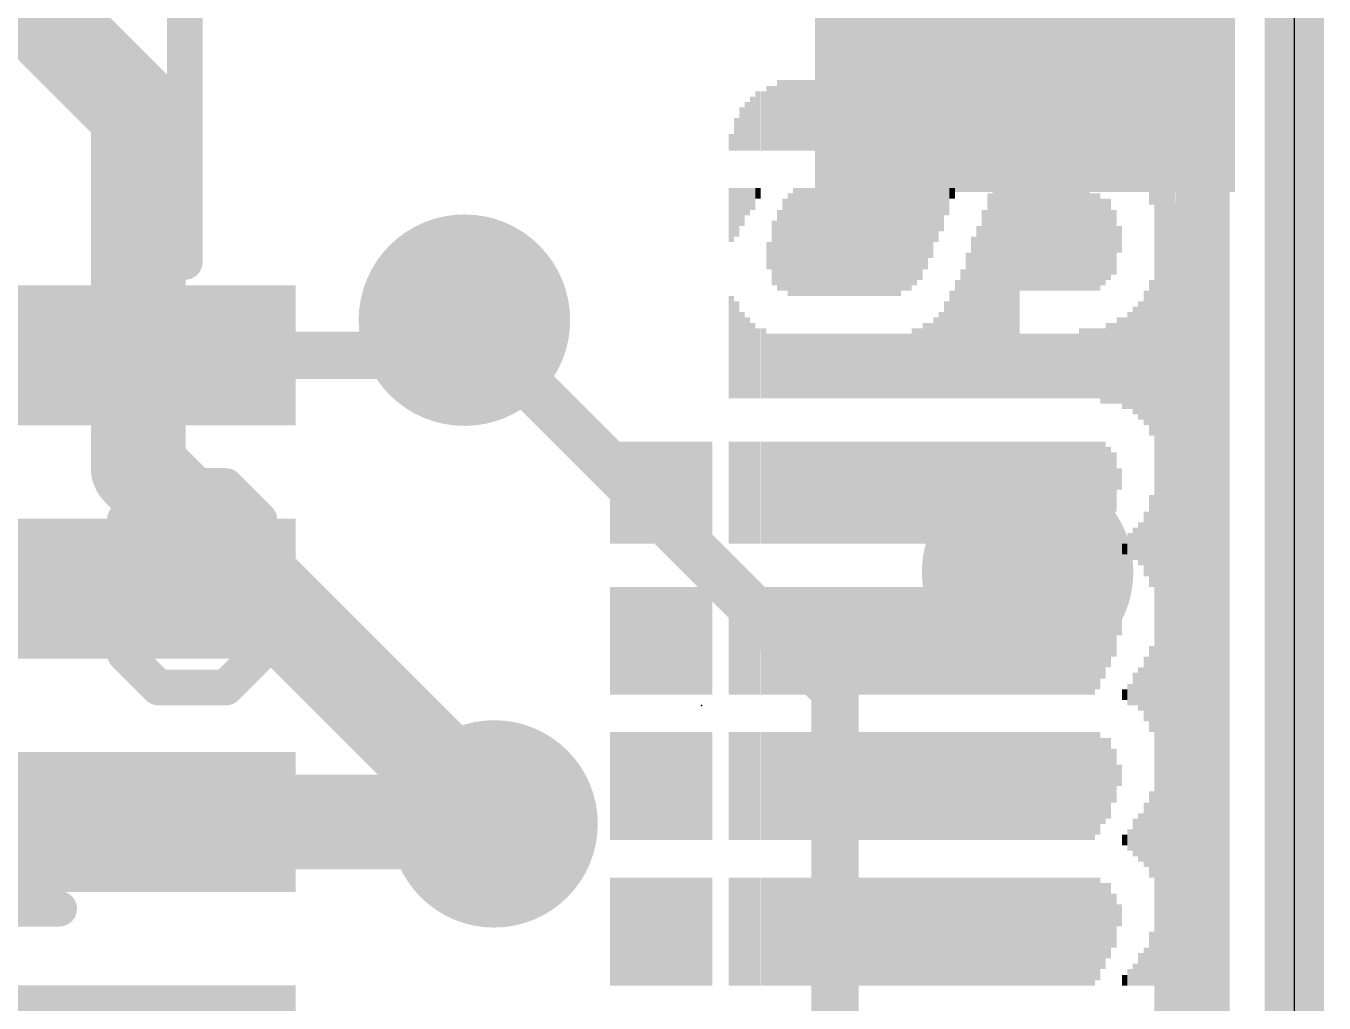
# Model space of a CAD drawing. Extents: x -0.1 to 25.5, y -0.1 to 17.9.
# Drawn here: x 19.97 to 25.53, y 7.61 to 11.8 of the extents above; entities that cross this region are included whole.
import ezdxf

# ---------------------------------------------------------------- set-up
doc = ezdxf.new("R2010")
doc.units = 0
for name, color, linetype in [('1', 12, 'CONTINUOUS'), ('16', 5, 'CONTINUOUS'), ('18', 110, 'CONTINUOUS'), ('20', 53, 'CONTINUOUS'), ('21', 40, 'CONTINUOUS'), ('22', 6, 'CONTINUOUS'), ('23', 40, 'CONTINUOUS')]:
    doc.layers.add(name, color=color, linetype=linetype)

# ---------------------------------------------------------------- blocks, each defined once
blk = doc.blocks.new('RECT')
blk.add_solid([(-0.5, -0.5), (0.5, -0.5), (-0.5, 0.5), (0.5, 0.5)])
blk = doc.blocks.new('ROUNDV')
at = {"const_width": 0.5}
blk.add_lwpolyline([(0, -0.25, 1), (0, 0.25, 1), (0, -0.25)], format="xyb", dxfattribs=at)

msp = doc.modelspace()

# ---------------------------------------------------------------- linework, layer by layer
at = {"layer": '1'}
for points, const_width in [([(25.4, 17.78), (25.4, 0)], 0.254), ([(21.693, 10.39), (21.844, 10.541)], 0.2032), ([(20.346, 10.39), (20.282, 10.326)], 0.2032), ([(20.346, 10.39), (21.693, 10.39)], 0.2032), ([(20.282, 10.326), (18.826, 10.326)], 0.2032), ([(20.346, 9.39), (19.296, 9.39)], 0.2032), ([(20.346, 8.39), (21.963, 8.39)], 0.4064), ([(21.963, 8.39), (21.971, 8.382)], 0.4064)]:
    msp.add_lwpolyline(points, dxfattribs=dict(at, const_width=const_width))
for points, const_width in [([(21.8799, 10.5051, 1), (21.8081, 10.5769)], 0.1016), ([(20.346, 10.4408, 1), (20.346, 10.3392)], 0.1016), ([(20.3819, 10.3541, 1), (20.3101, 10.4259)], 0.1016), ([(21.6571, 10.4259, 1), (21.7289, 10.3541)], 0.1016), ([(21.693, 10.3392, 1), (21.693, 10.4408)], 0.1016), ([(20.2461, 10.3619, 1), (20.3179, 10.2901)], 0.1016), ([(20.282, 10.2752, 1), (20.282, 10.3768)], 0.1016), ([(20.346, 9.3392, 1), (20.346, 9.4408)], 0.1016), ([(20.346, 8.4916, 1), (20.346, 8.2884)], 0.2032), ([(22.0348, 8.4618, 1), (21.8912, 8.3182)], 0.2032), ([(21.963, 8.2884, 1), (21.963, 8.4916)], 0.2032), ([(21.8992, 8.3102, 1), (22.0428, 8.4538)], 0.2032)]:
    msp.add_lwpolyline(points, format="xyb", dxfattribs=dict(at, const_width=const_width))
at = {"layer": '16'}
for points, const_width in [([(25.4, 17.78), (25.4, 0)], 0.254), ([(20.447, 11.43), (18.288, 13.589)], 0.4064), ([(20.447, 9.906), (20.447, 11.43)], 0.4064), ([(23.4315, 8.9535), (21.844, 10.541)], 0.2032), ([(21.971, 8.382), (20.447, 9.906)], 0.4064), ([(23.4315, 6.223), (23.4315, 8.9535)], 0.2032)]:
    msp.add_lwpolyline(points, dxfattribs=dict(at, const_width=const_width))
for points, const_width in [([(20.5486, 11.43, 1), (20.3454, 11.43)], 0.2032), ([(20.3752, 11.3582, 1), (20.5188, 11.5018)], 0.2032), ([(21.8799, 10.5769, 1), (21.8081, 10.5051)], 0.1016), ([(20.5188, 9.9778, 1), (20.3752, 9.8342)], 0.2032), ([(20.3454, 9.906, 1), (20.5486, 9.906)], 0.2032), ([(23.4823, 8.9535, 1), (23.3807, 8.9535)], 0.1016), ([(23.3956, 8.9176, 1), (23.4674, 8.9894)], 0.1016), ([(21.8992, 8.3102, 1), (22.0428, 8.4538)], 0.2032)]:
    msp.add_lwpolyline(points, format="xyb", dxfattribs=dict(at, const_width=const_width))
at = {"layer": '20'}
msp.add_line((25.4, 2.54), (25.4, 15.24), dxfattribs=at)
at = {"layer": '21', "const_width": 0.1524}
for points in [[(20.646, 10.79), (20.646, 11.99)], [(24.946, 6.79), (24.946, 10.99)]]:
    msp.add_lwpolyline(points, dxfattribs=at)
at = {"layer": '21', "const_width": 0.0762}
for points in [[(24.9841, 10.99, 1), (24.9079, 10.99)], [(20.6079, 10.79, 1), (20.6841, 10.79)]]:
    msp.add_lwpolyline(points, format="xyb", dxfattribs=at)
at = {"layer": '22', "const_width": 0.1524}
for points in [[(20.5333, 9.8305), (20.3893, 9.6865)], [(20.8215, 9.8305), (20.5333, 9.8305)], [(20.9655, 9.6865), (20.8215, 9.8305)], [(20.3893, 9.6865), (20.3893, 9.5424)], [(20.3893, 9.5424), (20.5333, 9.3984)], [(20.03, 9.3984), (19.4538, 9.3984)], [(20.5333, 9.3984), (20.3893, 9.2543)], [(20.5333, 9.3984), (20.6774, 9.3984)], [(20.3893, 9.2543), (20.3893, 9.1103)], [(20.3893, 9.1103), (20.5333, 8.9662)], [(20.8215, 8.9662), (20.9655, 9.1103)], [(20.5333, 8.9662), (20.8215, 8.9662)], [(20.108, 8.0184), (19.5317, 8.0184)]]:
    msp.add_lwpolyline(points, dxfattribs=at)
at = {"layer": '22', "const_width": 0.0762}
for points in [[(20.5333, 9.8686, 1), (20.5333, 9.7924)], [(20.5603, 9.8036, 1), (20.5064, 9.8575)], [(20.8484, 9.8575, 1), (20.7945, 9.8036)], [(20.8215, 9.7924, 1), (20.8215, 9.8686)], [(20.3623, 9.7134, 1), (20.4162, 9.6595)], [(20.4274, 9.6865, 1), (20.3512, 9.6865)], [(20.9386, 9.6595, 1), (20.9925, 9.7134)], [(20.4162, 9.5694, 1), (20.3623, 9.5155)], [(20.3512, 9.5424, 1), (20.4274, 9.5424)], [(20.03, 9.3603, 1), (20.03, 9.4365)], [(20.5333, 9.4365, 1), (20.5333, 9.3603)], [(20.5603, 9.3714, 1), (20.5064, 9.4253)], [(20.5064, 9.3714, 1), (20.5603, 9.4253)], [(20.6774, 9.3603, 1), (20.6774, 9.4365)], [(20.3623, 9.2813, 1), (20.4162, 9.2274)], [(20.4274, 9.2543, 1), (20.3512, 9.2543)], [(20.4162, 9.1372, 1), (20.3623, 9.0833)], [(20.9925, 9.0833, 1), (20.9386, 9.1372)], [(20.3512, 9.1103, 1), (20.4274, 9.1103)], [(20.5333, 9.0043, 1), (20.5333, 8.9281)], [(20.5064, 8.9393, 1), (20.5603, 8.9931)], [(20.7945, 8.9931, 1), (20.8484, 8.9393)], [(20.8215, 8.9281, 1), (20.8215, 9.0043)], [(20.108, 7.9803, 1), (20.108, 8.0565)]]:
    msp.add_lwpolyline(points, format="xyb", dxfattribs=at)
at = {"layer": '23'}
msp.add_point((22.86, 8.89), dxfattribs=at)

# ---------------------------------------------------------------- block references
at = {"layer": '1', "rotation": 180}
for p, xscale, yscale in [((24.246, 11.69), 1.8, 1.2), ((20.346, 10.39), 1.55, 0.6), ((20.346, 9.39), 1.55, 0.6), ((20.346, 8.39), 1.55, 0.6), ((20.346, 7.39), 1.55, 0.6)]:
    msp.add_blockref('RECT', p, dxfattribs=dict(at, xscale=xscale, yscale=yscale))
at = {"layer": '18'}
for p, xscale, yscale in [((21.844, 10.541), 0.9064, 0.9064), ((21.844, 10.541), 0.9064, 0.9064), ((24.257, 9.4615), 0.9064, 0.9064), ((24.257, 9.4615), 0.9064, 0.9064), ((21.971, 8.382), 0.889, 0.889), ((21.971, 8.382), 0.889, 0.889)]:
    msp.add_blockref('ROUNDV', p, dxfattribs=dict(at, xscale=xscale, yscale=yscale))
at = {"layer": '22', "rotation": 90}
for p, xscale, yscale in [((23.1949, 11.4186), 0.3023, 0.0231), ((23.218, 11.4186), 0.3023, 0.0231), ((23.241, 11.4186), 0.3023, 0.0229), ((23.264, 11.4186), 0.3023, 0.0231), ((23.2871, 11.4186), 0.3023, 0.0231), ((23.3102, 11.4186), 0.3023, 0.0231), ((23.3333, 11.4186), 0.3023, 0.0231), ((23.3564, 11.4186), 0.3023, 0.0231), ((23.3796, 11.4186), 0.3023, 0.0231), ((23.4027, 11.4186), 0.3023, 0.0231), ((23.4258, 11.4186), 0.3023, 0.0231), ((23.4489, 11.4186), 0.3023, 0.0231), ((23.472, 11.4186), 0.3023, 0.0231), ((23.495, 11.4186), 0.3023, 0.0229), ((23.518, 11.4186), 0.3023, 0.0231), ((23.5411, 11.4186), 0.3023, 0.0231), ((23.5642, 11.4186), 0.3023, 0.0231), ((23.5873, 11.4186), 0.3023, 0.0231), ((23.6104, 11.4186), 0.3023, 0.0231), ((23.6336, 11.4186), 0.3023, 0.0231), ((23.6567, 11.4186), 0.3023, 0.0231), ((23.6798, 11.4186), 0.3023, 0.0231), ((23.7029, 11.4186), 0.3023, 0.0231), ((23.726, 11.4186), 0.3023, 0.0231), ((23.749, 11.4186), 0.3023, 0.0229), ((23.772, 11.4186), 0.3023, 0.0231), ((23.7951, 11.4186), 0.3023, 0.0231), ((23.8182, 11.4186), 0.3023, 0.0231), ((23.8413, 11.4186), 0.3023, 0.0231), ((23.8644, 11.4186), 0.3023, 0.0231), ((23.8876, 11.4186), 0.3023, 0.0231), ((23.9107, 11.4186), 0.3023, 0.0231), ((23.9338, 11.4186), 0.3023, 0.0231), ((23.9569, 11.4186), 0.3023, 0.0231), ((23.98, 11.4186), 0.3023, 0.0231), ((24.003, 11.4186), 0.3023, 0.0229), ((24.026, 11.4186), 0.3023, 0.0231), ((24.0491, 11.4186), 0.3023, 0.0231), ((24.0722, 11.4186), 0.3023, 0.0231), ((24.0953, 11.4186), 0.3023, 0.0231), ((24.1184, 11.4186), 0.3023, 0.0231), ((24.1416, 11.4186), 0.3023, 0.0231), ((24.1647, 11.4186), 0.3023, 0.0231), ((24.1878, 11.4186), 0.3023, 0.0231), ((24.2109, 11.4186), 0.3023, 0.0231), ((24.234, 11.4186), 0.3023, 0.0231), ((24.257, 11.4186), 0.3023, 0.0229), ((24.28, 11.4186), 0.3023, 0.0231), ((24.3031, 11.4186), 0.3023, 0.0231), ((24.3262, 11.4186), 0.3023, 0.0231), ((24.3493, 11.4186), 0.3023, 0.0231), ((24.3724, 11.4186), 0.3023, 0.0231), ((24.3956, 11.4186), 0.3023, 0.0231), ((24.4187, 11.4186), 0.3023, 0.0231), ((24.4418, 11.4186), 0.3023, 0.0231), ((24.4649, 11.4186), 0.3023, 0.0231), ((24.488, 11.4186), 0.3023, 0.0231), ((24.511, 11.4186), 0.3023, 0.0229), ((24.534, 11.4186), 0.3023, 0.0231), ((24.5571, 11.4071), 0.3251, 0.0231), ((24.5802, 11.4071), 0.3251, 0.0231), ((24.6033, 11.4071), 0.3251, 0.0231), ((24.6264, 11.3957), 0.348, 0.0231), ((24.6496, 11.3957), 0.348, 0.0231), ((24.6727, 11.3843), 0.3708, 0.0231), ((24.6958, 11.3843), 0.3708, 0.0231), ((24.7189, 11.3728), 0.3937, 0.0231), ((24.742, 11.35), 0.4394, 0.0231), ((24.765, 11.3386), 0.4623, 0.0229), ((24.788, 11.303), 0.5334, 0.0231), ((24.8111, 8.81), 5.5194, 0.0231), ((24.8342, 8.81), 5.5194, 0.0231), ((24.8573, 8.81), 5.5194, 0.0231), ((24.8804, 8.81), 5.5194, 0.0231), ((24.9036, 8.81), 5.5194, 0.0231), ((23.1024, 11.3944), 0.254, 0.0231), ((23.1256, 11.3944), 0.254, 0.0231), ((23.1487, 11.4059), 0.2769, 0.0231), ((23.1718, 11.4059), 0.2769, 0.0231), ((24.9267, 8.7973), 5.494, 0.0231), ((24.9498, 8.7973), 5.494, 0.0231), ((24.9729, 8.7859), 5.4712, 0.0231), ((24.996, 8.7859), 5.4712, 0.0231), ((23.0562, 11.3716), 0.2083, 0.0231), ((23.0793, 11.383), 0.2311, 0.0231), ((25.019, 8.7744), 5.4483, 0.0229), ((25.042, 8.763), 5.4254, 0.0231), ((23.01, 11.3373), 0.1397, 0.0231), ((23.0331, 11.3602), 0.1854, 0.0231), ((25.0651, 8.7516), 5.4026, 0.0231), ((25.0882, 8.7287), 5.3569, 0.0231), ((22.987, 11.303), 0.0711, 0.0229), ((25.1113, 8.6944), 5.2883, 0.0231), ((22.987, 10.9919), 0.2311, 0.0229), ((23.01, 11.0033), 0.2083, 0.0231), ((23.0331, 11.0261), 0.1626, 0.0231), ((23.0562, 11.049), 0.1168, 0.0231), ((23.0793, 11.0604), 0.094, 0.0231), ((23.1024, 11.0846), 0.0457, 0.0231), ((23.241, 10.8649), 0.4394, 0.0229), ((23.264, 10.8763), 0.4623, 0.0231), ((23.2871, 10.8763), 0.4623, 0.0231), ((23.3102, 10.8763), 0.4623, 0.0231), ((23.3333, 10.8763), 0.4623, 0.0231), ((23.3564, 10.8763), 0.4623, 0.0231), ((23.3796, 10.8763), 0.4623, 0.0231), ((23.4027, 10.8763), 0.4623, 0.0231), ((23.4258, 10.8763), 0.4623, 0.0231), ((23.4489, 10.8763), 0.4623, 0.0231), ((23.472, 10.8763), 0.4623, 0.0231), ((23.495, 10.8763), 0.4623, 0.0229), ((23.518, 10.8763), 0.4623, 0.0231), ((23.5411, 10.8763), 0.4623, 0.0231), ((23.5642, 10.8763), 0.4623, 0.0231), ((23.5873, 10.8763), 0.4623, 0.0231), ((23.6104, 10.8763), 0.4623, 0.0231), ((23.6336, 10.8763), 0.4623, 0.0231), ((23.6567, 10.8763), 0.4623, 0.0231), ((23.6798, 10.8763), 0.4623, 0.0231), ((23.7029, 10.8763), 0.4623, 0.0231), ((23.726, 10.8877), 0.4394, 0.0231), ((23.749, 10.8877), 0.4394, 0.0229), ((23.772, 10.8991), 0.4166, 0.0231), ((23.7951, 10.9106), 0.3937, 0.0231), ((23.8182, 10.9334), 0.348, 0.0231), ((23.8413, 10.9576), 0.2997, 0.0231), ((23.8644, 10.9919), 0.2311, 0.0231), ((23.8876, 11.0147), 0.1854, 0.0231), ((23.9107, 11.049), 0.1168, 0.0231), ((23.9338, 11.0846), 0.0457, 0.0231), ((24.0953, 10.6451), 0.8788, 0.0231), ((24.1184, 10.6566), 0.9017, 0.0231), ((24.1416, 10.6566), 0.9017, 0.0231), ((24.1647, 10.6566), 0.9017, 0.0231), ((24.1878, 10.6566), 0.9017, 0.0231), ((24.2109, 10.6566), 0.9017, 0.0231), ((24.234, 10.8877), 0.4394, 0.0231), ((24.257, 10.8877), 0.4394, 0.0229), ((24.28, 10.8877), 0.4394, 0.0231), ((24.3031, 10.8877), 0.4394, 0.0231), ((24.3262, 10.8877), 0.4394, 0.0231), ((24.3493, 10.8877), 0.4394, 0.0231), ((24.3724, 10.8877), 0.4394, 0.0231), ((24.3956, 10.8877), 0.4394, 0.0231), ((24.4187, 10.8877), 0.4394, 0.0231), ((24.4418, 10.8877), 0.4394, 0.0231), ((24.4649, 10.8877), 0.4394, 0.0231), ((24.488, 10.8877), 0.4394, 0.0231), ((24.511, 10.8877), 0.4394, 0.0229), ((24.534, 10.8763), 0.4166, 0.0231), ((24.5571, 10.8763), 0.4166, 0.0231), ((23.1949, 10.8407), 0.3454, 0.0231), ((23.218, 10.8649), 0.3937, 0.0231), ((24.0722, 10.6096), 0.8077, 0.0231), ((24.5802, 10.8763), 0.3708, 0.0231), ((24.6033, 10.8877), 0.348, 0.0231), ((24.6264, 10.875), 0.2769, 0.0231), ((23.1718, 10.8293), 0.2769, 0.0231), ((24.0491, 10.5753), 0.7391, 0.0231), ((24.6496, 10.8877), 0.1143, 0.0231), ((23.1487, 10.8179), 0.1168, 0.0231), ((24.026, 10.5524), 0.6934, 0.0231), ((24.003, 10.5181), 0.6248, 0.0229), ((23.98, 10.4826), 0.5537, 0.0231), ((23.9569, 10.4597), 0.508, 0.0231), ((24.788, 10.3797), 0.668, 0.0231), ((22.987, 10.4254), 0.4394, 0.0229), ((23.9338, 10.4369), 0.4623, 0.0231), ((24.765, 10.3797), 0.5766, 0.0229), ((23.01, 10.414), 0.4166, 0.0231), ((23.0331, 10.3911), 0.3708, 0.0231), ((23.8876, 10.3911), 0.3708, 0.0231), ((23.9107, 10.414), 0.4166, 0.0231), ((24.6958, 10.3683), 0.4166, 0.0231), ((24.7189, 10.3683), 0.4623, 0.0231), ((24.742, 10.3683), 0.508, 0.0231), ((23.0562, 10.3797), 0.348, 0.0231), ((23.0793, 10.367), 0.3226, 0.0231), ((23.8182, 10.367), 0.3226, 0.0231), ((23.8413, 10.367), 0.3226, 0.0231), ((23.8644, 10.3797), 0.348, 0.0231), ((24.6033, 10.3556), 0.3454, 0.0231), ((24.6264, 10.3556), 0.3454, 0.0231), ((24.6496, 10.3683), 0.3708, 0.0231), ((24.6727, 10.3568), 0.3937, 0.0231), ((23.1024, 10.3556), 0.2997, 0.0231), ((23.1256, 10.3556), 0.2997, 0.0231), ((23.1487, 10.3442), 0.2769, 0.0231), ((23.1718, 10.3442), 0.2769, 0.0231), ((23.1949, 10.3442), 0.2769, 0.0231), ((23.218, 10.3442), 0.2769, 0.0231), ((23.241, 10.3442), 0.2769, 0.0229), ((23.264, 10.3442), 0.2769, 0.0231), ((23.2871, 10.3442), 0.2769, 0.0231), ((23.3102, 10.3442), 0.2769, 0.0231), ((23.3333, 10.3442), 0.2769, 0.0231), ((23.3564, 10.3442), 0.2769, 0.0231), ((23.3796, 10.3442), 0.2769, 0.0231), ((23.4027, 10.3442), 0.2769, 0.0231), ((23.4258, 10.3442), 0.2769, 0.0231), ((23.4489, 10.3442), 0.2769, 0.0231), ((23.472, 10.3442), 0.2769, 0.0231), ((23.495, 10.3442), 0.2769, 0.0229), ((23.518, 10.3442), 0.2769, 0.0231), ((23.5411, 10.3442), 0.2769, 0.0231), ((23.5642, 10.3442), 0.2769, 0.0231), ((23.5873, 10.3442), 0.2769, 0.0231), ((23.6104, 10.3442), 0.2769, 0.0231), ((23.6336, 10.3442), 0.2769, 0.0231), ((23.6567, 10.3442), 0.2769, 0.0231), ((23.6798, 10.3442), 0.2769, 0.0231), ((23.7029, 10.3442), 0.2769, 0.0231), ((23.726, 10.3442), 0.2769, 0.0231), ((23.749, 10.3442), 0.2769, 0.0229), ((23.772, 10.3556), 0.2997, 0.0231), ((23.7951, 10.3556), 0.2997, 0.0231), ((24.234, 10.3442), 0.2769, 0.0231), ((24.257, 10.3442), 0.2769, 0.0229), ((24.28, 10.3442), 0.2769, 0.0231), ((24.3031, 10.3442), 0.2769, 0.0231), ((24.3262, 10.3442), 0.2769, 0.0231), ((24.3493, 10.3442), 0.2769, 0.0231), ((24.3724, 10.3442), 0.2769, 0.0231), ((24.3956, 10.3442), 0.2769, 0.0231), ((24.4187, 10.3442), 0.2769, 0.0231), ((24.4418, 10.3442), 0.2769, 0.0231), ((24.4649, 10.3442), 0.2769, 0.0231), ((24.488, 10.3556), 0.2997, 0.0231), ((24.511, 10.3556), 0.2997, 0.0229), ((24.534, 10.3556), 0.2997, 0.0231), ((24.5571, 10.3556), 0.2997, 0.0231), ((24.5802, 10.3442), 0.3226, 0.0231), ((22.479, 9.8019), 0.4369, 0.0229), ((22.502, 9.8019), 0.4369, 0.0231), ((22.5251, 9.8019), 0.4369, 0.0231), ((22.5482, 9.8019), 0.4369, 0.0231), ((22.5713, 9.8019), 0.4369, 0.0231), ((22.5944, 9.8019), 0.4369, 0.0231), ((22.6176, 9.8019), 0.4369, 0.0231), ((22.6407, 9.8019), 0.4369, 0.0231), ((22.6638, 9.8019), 0.4369, 0.0231), ((22.6869, 9.8019), 0.4369, 0.0231), ((22.71, 9.8019), 0.4369, 0.0231), ((22.733, 9.8019), 0.4369, 0.0229), ((22.756, 9.8019), 0.4369, 0.0231), ((22.7791, 9.8019), 0.4369, 0.0231), ((22.8022, 9.8019), 0.4369, 0.0231), ((22.8253, 9.8019), 0.4369, 0.0231), ((22.8484, 9.8019), 0.4369, 0.0231), ((22.8716, 9.8019), 0.4369, 0.0231), ((22.8947, 9.8019), 0.4369, 0.0231), ((22.987, 9.8019), 0.4369, 0.0229), ((23.01, 9.8019), 0.4369, 0.0231), ((23.0331, 9.8019), 0.4369, 0.0231), ((23.0562, 9.8019), 0.4369, 0.0231), ((23.0793, 9.8019), 0.4369, 0.0231), ((23.1024, 9.8019), 0.4369, 0.0231), ((23.1256, 9.8019), 0.4369, 0.0231), ((23.1487, 9.8019), 0.4369, 0.0231), ((23.1718, 9.8019), 0.4369, 0.0231), ((23.1949, 9.8019), 0.4369, 0.0231), ((23.218, 9.8019), 0.4369, 0.0231), ((23.241, 9.8019), 0.4369, 0.0229), ((23.264, 9.8019), 0.4369, 0.0231), ((23.2871, 9.8019), 0.4369, 0.0231), ((23.3102, 9.8019), 0.4369, 0.0231), ((23.3333, 9.8019), 0.4369, 0.0231), ((23.3564, 9.8019), 0.4369, 0.0231), ((23.3796, 9.8019), 0.4369, 0.0231), ((23.4027, 9.8019), 0.4369, 0.0231), ((23.4258, 9.8019), 0.4369, 0.0231), ((23.4489, 9.8019), 0.4369, 0.0231), ((23.472, 9.8019), 0.4369, 0.0231), ((23.495, 9.8019), 0.4369, 0.0229), ((23.518, 9.8019), 0.4369, 0.0231), ((23.5411, 9.8019), 0.4369, 0.0231), ((23.5642, 9.8019), 0.4369, 0.0231), ((23.5873, 9.8019), 0.4369, 0.0231), ((23.6104, 9.8019), 0.4369, 0.0231), ((23.6336, 9.8019), 0.4369, 0.0231), ((23.6567, 9.8019), 0.4369, 0.0231), ((23.6798, 9.8019), 0.4369, 0.0231), ((23.7029, 9.8019), 0.4369, 0.0231), ((23.726, 9.8019), 0.4369, 0.0231), ((23.749, 9.8019), 0.4369, 0.0229), ((23.772, 9.8019), 0.4369, 0.0231), ((23.7951, 9.8019), 0.4369, 0.0231), ((23.8182, 9.8019), 0.4369, 0.0231), ((23.8413, 9.8019), 0.4369, 0.0231), ((23.8644, 9.8019), 0.4369, 0.0231), ((23.8876, 9.8019), 0.4369, 0.0231), ((23.9107, 9.8019), 0.4369, 0.0231), ((23.9338, 9.8019), 0.4369, 0.0231), ((23.9569, 9.8019), 0.4369, 0.0231), ((23.98, 9.8019), 0.4369, 0.0231), ((24.003, 9.8019), 0.4369, 0.0229), ((24.026, 9.8019), 0.4369, 0.0231), ((24.0491, 9.8019), 0.4369, 0.0231), ((24.0722, 9.8019), 0.4369, 0.0231), ((24.0953, 9.8019), 0.4369, 0.0231), ((24.1184, 9.8019), 0.4369, 0.0231), ((24.1416, 9.8019), 0.4369, 0.0231), ((24.1647, 9.8019), 0.4369, 0.0231), ((24.1878, 9.8019), 0.4369, 0.0231), ((24.2109, 9.8019), 0.4369, 0.0231), ((24.234, 9.8019), 0.4369, 0.0231), ((24.257, 9.8019), 0.4369, 0.0229), ((24.28, 9.8019), 0.4369, 0.0231), ((24.3031, 9.8019), 0.4369, 0.0231), ((24.3262, 9.8019), 0.4369, 0.0231), ((24.3493, 9.8019), 0.4369, 0.0231), ((24.3724, 9.8019), 0.4369, 0.0231), ((24.3956, 9.8019), 0.4369, 0.0231), ((24.4187, 9.8019), 0.4369, 0.0231), ((24.4418, 9.8019), 0.4369, 0.0231), ((24.4649, 9.8019), 0.4369, 0.0231), ((24.488, 9.8019), 0.4369, 0.0231), ((24.511, 9.8019), 0.4369, 0.0229), ((24.534, 9.8019), 0.4369, 0.0231), ((24.5571, 9.8133), 0.414, 0.0231), ((24.5802, 9.8247), 0.3912, 0.0231), ((24.6033, 9.8361), 0.3226, 0.0231), ((24.6264, 9.8476), 0.254, 0.0231), ((24.6496, 9.8603), 0.0914, 0.0231), ((24.788, 9.5949), 0.3937, 0.0231), ((24.765, 9.5822), 0.2769, 0.0229), ((24.6958, 9.5707), 0.1168, 0.0231), ((24.7189, 9.5822), 0.1397, 0.0231), ((24.742, 9.5822), 0.1854, 0.0231), ((24.6727, 9.5606), 0.0457, 0.0231), ((22.479, 9.1669), 0.4623, 0.0229), ((22.502, 9.1669), 0.4623, 0.0231), ((22.5251, 9.1669), 0.4623, 0.0231), ((22.5482, 9.1669), 0.4623, 0.0231), ((22.5713, 9.1669), 0.4623, 0.0231), ((22.5944, 9.1669), 0.4623, 0.0231), ((22.6176, 9.1669), 0.4623, 0.0231), ((22.6407, 9.1669), 0.4623, 0.0231), ((22.6638, 9.1669), 0.4623, 0.0231), ((22.6869, 9.1669), 0.4623, 0.0231), ((22.71, 9.1669), 0.4623, 0.0231), ((22.733, 9.1669), 0.4623, 0.0229), ((22.756, 9.1669), 0.4623, 0.0231), ((22.7791, 9.1669), 0.4623, 0.0231), ((22.8022, 9.1669), 0.4623, 0.0231), ((22.8253, 9.1669), 0.4623, 0.0231), ((22.8484, 9.1669), 0.4623, 0.0231), ((22.8716, 9.1669), 0.4623, 0.0231), ((22.8947, 9.1669), 0.4623, 0.0231), ((22.987, 9.1669), 0.4623, 0.0229), ((23.01, 9.1669), 0.4623, 0.0231), ((23.0331, 9.1669), 0.4623, 0.0231), ((23.0562, 9.1669), 0.4623, 0.0231), ((23.0793, 9.1669), 0.4623, 0.0231), ((23.1024, 9.1669), 0.4623, 0.0231), ((23.1256, 9.1669), 0.4623, 0.0231), ((23.1487, 9.1669), 0.4623, 0.0231), ((23.1718, 9.1669), 0.4623, 0.0231), ((23.1949, 9.1669), 0.4623, 0.0231), ((23.218, 9.1669), 0.4623, 0.0231), ((23.241, 9.1669), 0.4623, 0.0229), ((23.264, 9.1669), 0.4623, 0.0231), ((23.2871, 9.1669), 0.4623, 0.0231), ((23.3102, 9.1669), 0.4623, 0.0231), ((23.3333, 9.1669), 0.4623, 0.0231), ((23.3564, 9.1669), 0.4623, 0.0231), ((23.3796, 9.1669), 0.4623, 0.0231), ((23.4027, 9.1669), 0.4623, 0.0231), ((23.4258, 9.1669), 0.4623, 0.0231), ((23.4489, 9.1669), 0.4623, 0.0231), ((23.472, 9.1669), 0.4623, 0.0231), ((23.495, 9.1669), 0.4623, 0.0229), ((23.518, 9.1669), 0.4623, 0.0231), ((23.5411, 9.1669), 0.4623, 0.0231), ((23.5642, 9.1669), 0.4623, 0.0231), ((23.5873, 9.1669), 0.4623, 0.0231), ((23.6104, 9.1669), 0.4623, 0.0231), ((23.6336, 9.1669), 0.4623, 0.0231), ((23.6567, 9.1669), 0.4623, 0.0231), ((23.6798, 9.1669), 0.4623, 0.0231), ((23.7029, 9.1669), 0.4623, 0.0231), ((23.726, 9.1669), 0.4623, 0.0231), ((23.749, 9.1669), 0.4623, 0.0229), ((23.772, 9.1669), 0.4623, 0.0231), ((23.7951, 9.1669), 0.4623, 0.0231), ((23.8182, 9.1669), 0.4623, 0.0231), ((23.8413, 9.1669), 0.4623, 0.0231), ((23.8644, 9.1669), 0.4623, 0.0231), ((23.8876, 9.1669), 0.4623, 0.0231), ((23.9107, 9.1669), 0.4623, 0.0231), ((23.9338, 9.1669), 0.4623, 0.0231), ((23.9569, 9.1669), 0.4623, 0.0231), ((23.98, 9.1669), 0.4623, 0.0231), ((24.003, 9.1669), 0.4623, 0.0229), ((24.026, 9.1669), 0.4623, 0.0231), ((24.0491, 9.1669), 0.4623, 0.0231), ((24.0722, 9.1669), 0.4623, 0.0231), ((24.0953, 9.1669), 0.4623, 0.0231), ((24.1184, 9.1669), 0.4623, 0.0231), ((24.1416, 9.1669), 0.4623, 0.0231), ((24.1647, 9.1669), 0.4623, 0.0231), ((24.1878, 9.1669), 0.4623, 0.0231), ((24.2109, 9.1669), 0.4623, 0.0231), ((24.234, 9.1669), 0.4623, 0.0231), ((24.257, 9.1669), 0.4623, 0.0229), ((24.28, 9.1669), 0.4623, 0.0231), ((24.3031, 9.1669), 0.4623, 0.0231), ((24.3262, 9.1669), 0.4623, 0.0231), ((24.3493, 9.1669), 0.4623, 0.0231), ((24.3724, 9.1669), 0.4623, 0.0231), ((24.3956, 9.1669), 0.4623, 0.0231), ((24.4187, 9.1669), 0.4623, 0.0231), ((24.4418, 9.1669), 0.4623, 0.0231), ((24.4649, 9.1669), 0.4623, 0.0231), ((24.488, 9.1669), 0.4623, 0.0231), ((24.511, 9.1669), 0.4623, 0.0229), ((24.534, 9.1669), 0.4623, 0.0231), ((24.5571, 9.1783), 0.4394, 0.0231), ((24.5802, 9.1897), 0.3708, 0.0231), ((24.6033, 9.2139), 0.3226, 0.0231), ((24.6264, 9.2253), 0.254, 0.0231), ((24.6496, 9.2367), 0.094, 0.0231), ((24.788, 8.9599), 0.3683, 0.0231), ((24.765, 8.9599), 0.2769, 0.0229), ((24.7189, 8.9599), 0.1397, 0.0231), ((24.742, 8.9599), 0.1854, 0.0231), ((24.6727, 8.9357), 0.0457, 0.0231), ((24.6958, 8.9357), 0.0914, 0.0231), ((22.479, 8.5446), 0.4623, 0.0229), ((22.502, 8.5446), 0.4623, 0.0231), ((22.5251, 8.5446), 0.4623, 0.0231), ((22.5482, 8.5446), 0.4623, 0.0231), ((22.5713, 8.5446), 0.4623, 0.0231), ((22.5944, 8.5446), 0.4623, 0.0231), ((22.6176, 8.5446), 0.4623, 0.0231), ((22.6407, 8.5446), 0.4623, 0.0231), ((22.6638, 8.5446), 0.4623, 0.0231), ((22.6869, 8.5446), 0.4623, 0.0231), ((22.71, 8.5446), 0.4623, 0.0231), ((22.733, 8.5446), 0.4623, 0.0229), ((22.756, 8.5446), 0.4623, 0.0231), ((22.7791, 8.5446), 0.4623, 0.0231), ((22.8022, 8.5446), 0.4623, 0.0231), ((22.8253, 8.5446), 0.4623, 0.0231), ((22.8484, 8.5446), 0.4623, 0.0231), ((22.8716, 8.5446), 0.4623, 0.0231), ((22.8947, 8.5446), 0.4623, 0.0231), ((22.987, 8.5446), 0.4623, 0.0229), ((23.01, 8.5446), 0.4623, 0.0231), ((23.0331, 8.5446), 0.4623, 0.0231), ((23.0562, 8.5446), 0.4623, 0.0231), ((23.0793, 8.5446), 0.4623, 0.0231), ((23.1024, 8.5446), 0.4623, 0.0231), ((23.1256, 8.5446), 0.4623, 0.0231), ((23.1487, 8.5446), 0.4623, 0.0231), ((23.1718, 8.5446), 0.4623, 0.0231), ((23.1949, 8.5446), 0.4623, 0.0231), ((23.218, 8.5446), 0.4623, 0.0231), ((23.241, 8.5446), 0.4623, 0.0229), ((23.264, 8.5446), 0.4623, 0.0231), ((23.2871, 8.5446), 0.4623, 0.0231), ((23.3102, 8.5446), 0.4623, 0.0231), ((23.3333, 8.5446), 0.4623, 0.0231), ((23.3564, 8.5446), 0.4623, 0.0231), ((23.3796, 8.5446), 0.4623, 0.0231), ((23.4027, 8.5446), 0.4623, 0.0231), ((23.4258, 8.5446), 0.4623, 0.0231), ((23.4489, 8.5446), 0.4623, 0.0231), ((23.472, 8.5446), 0.4623, 0.0231), ((23.495, 8.5446), 0.4623, 0.0229), ((23.518, 8.5446), 0.4623, 0.0231), ((23.5411, 8.5446), 0.4623, 0.0231), ((23.5642, 8.5446), 0.4623, 0.0231), ((23.5873, 8.5446), 0.4623, 0.0231), ((23.6104, 8.5446), 0.4623, 0.0231), ((23.6336, 8.5446), 0.4623, 0.0231), ((23.6567, 8.5446), 0.4623, 0.0231), ((23.6798, 8.5446), 0.4623, 0.0231), ((23.7029, 8.5446), 0.4623, 0.0231), ((23.726, 8.5446), 0.4623, 0.0231), ((23.749, 8.5446), 0.4623, 0.0229), ((23.772, 8.5446), 0.4623, 0.0231), ((23.7951, 8.5446), 0.4623, 0.0231), ((23.8182, 8.5446), 0.4623, 0.0231), ((23.8413, 8.5446), 0.4623, 0.0231), ((23.8644, 8.5446), 0.4623, 0.0231), ((23.8876, 8.5446), 0.4623, 0.0231), ((23.9107, 8.5446), 0.4623, 0.0231), ((23.9338, 8.5446), 0.4623, 0.0231), ((23.9569, 8.5446), 0.4623, 0.0231), ((23.98, 8.5446), 0.4623, 0.0231), ((24.003, 8.5446), 0.4623, 0.0229), ((24.026, 8.5446), 0.4623, 0.0231), ((24.0491, 8.5446), 0.4623, 0.0231), ((24.0722, 8.5446), 0.4623, 0.0231), ((24.0953, 8.5446), 0.4623, 0.0231), ((24.1184, 8.5446), 0.4623, 0.0231), ((24.1416, 8.5446), 0.4623, 0.0231), ((24.1647, 8.5446), 0.4623, 0.0231), ((24.1878, 8.5446), 0.4623, 0.0231), ((24.2109, 8.5446), 0.4623, 0.0231), ((24.234, 8.5446), 0.4623, 0.0231), ((24.257, 8.5446), 0.4623, 0.0229), ((24.28, 8.5446), 0.4623, 0.0231), ((24.3031, 8.5446), 0.4623, 0.0231), ((24.3262, 8.5446), 0.4623, 0.0231), ((24.3493, 8.5446), 0.4623, 0.0231), ((24.3724, 8.5446), 0.4623, 0.0231), ((24.3956, 8.5446), 0.4623, 0.0231), ((24.4187, 8.5446), 0.4623, 0.0231), ((24.4418, 8.5446), 0.4623, 0.0231), ((24.4649, 8.5446), 0.4623, 0.0231), ((24.488, 8.5446), 0.4623, 0.0231), ((24.511, 8.5446), 0.4623, 0.0229), ((24.534, 8.5446), 0.4623, 0.0231), ((24.5571, 8.556), 0.4394, 0.0231), ((24.5802, 8.5662), 0.3683, 0.0231), ((24.6033, 8.5776), 0.3454, 0.0231), ((24.6264, 8.589), 0.2311, 0.0231), ((24.6496, 8.5903), 0.0914, 0.0231), ((24.788, 8.3363), 0.3708, 0.0231), ((24.765, 8.335), 0.2769, 0.0229), ((24.7189, 8.3236), 0.1626, 0.0231), ((24.742, 8.3236), 0.2083, 0.0231), ((24.6958, 8.3134), 0.0914, 0.0231), ((24.6727, 8.3134), 0.0457, 0.0231), ((22.479, 7.9197), 0.4623, 0.0229), ((22.502, 7.9197), 0.4623, 0.0231), ((22.5251, 7.9197), 0.4623, 0.0231), ((22.5482, 7.9197), 0.4623, 0.0231), ((22.5713, 7.9197), 0.4623, 0.0231), ((22.5944, 7.9197), 0.4623, 0.0231), ((22.6176, 7.9197), 0.4623, 0.0231), ((22.6407, 7.9197), 0.4623, 0.0231), ((22.6638, 7.9197), 0.4623, 0.0231), ((22.6869, 7.9197), 0.4623, 0.0231), ((22.71, 7.9197), 0.4623, 0.0231), ((22.733, 7.9197), 0.4623, 0.0229), ((22.756, 7.9197), 0.4623, 0.0231), ((22.7791, 7.9197), 0.4623, 0.0231), ((22.8022, 7.9197), 0.4623, 0.0231), ((22.8253, 7.9197), 0.4623, 0.0231), ((22.8484, 7.9197), 0.4623, 0.0231), ((22.8716, 7.9197), 0.4623, 0.0231), ((22.8947, 7.9197), 0.4623, 0.0231), ((22.987, 7.9197), 0.4623, 0.0229), ((23.01, 7.9197), 0.4623, 0.0231), ((23.0331, 7.9197), 0.4623, 0.0231), ((23.0562, 7.9197), 0.4623, 0.0231), ((23.0793, 7.9197), 0.4623, 0.0231), ((23.1024, 7.9197), 0.4623, 0.0231), ((23.1256, 7.9197), 0.4623, 0.0231), ((23.1487, 7.9197), 0.4623, 0.0231), ((23.1718, 7.9197), 0.4623, 0.0231), ((23.1949, 7.9197), 0.4623, 0.0231), ((23.218, 7.9197), 0.4623, 0.0231), ((23.241, 7.9197), 0.4623, 0.0229), ((23.264, 7.9197), 0.4623, 0.0231), ((23.2871, 7.9197), 0.4623, 0.0231), ((23.3102, 7.9197), 0.4623, 0.0231), ((23.3333, 7.9197), 0.4623, 0.0231), ((23.3564, 7.9197), 0.4623, 0.0231), ((23.3796, 7.9197), 0.4623, 0.0231), ((23.4027, 7.9197), 0.4623, 0.0231), ((23.4258, 7.9197), 0.4623, 0.0231), ((23.4489, 7.9197), 0.4623, 0.0231), ((23.472, 7.9197), 0.4623, 0.0231), ((23.495, 7.9197), 0.4623, 0.0229), ((23.518, 7.9197), 0.4623, 0.0231), ((23.5411, 7.9197), 0.4623, 0.0231), ((23.5642, 7.9197), 0.4623, 0.0231), ((23.5873, 7.9197), 0.4623, 0.0231), ((23.6104, 7.9197), 0.4623, 0.0231), ((23.6336, 7.9197), 0.4623, 0.0231), ((23.6567, 7.9197), 0.4623, 0.0231), ((23.6798, 7.9197), 0.4623, 0.0231), ((23.7029, 7.9197), 0.4623, 0.0231), ((23.726, 7.9197), 0.4623, 0.0231), ((23.749, 7.9197), 0.4623, 0.0229), ((23.772, 7.9197), 0.4623, 0.0231), ((23.7951, 7.9197), 0.4623, 0.0231), ((23.8182, 7.9197), 0.4623, 0.0231), ((23.8413, 7.9197), 0.4623, 0.0231), ((23.8644, 7.9197), 0.4623, 0.0231), ((23.8876, 7.9197), 0.4623, 0.0231), ((23.9107, 7.9197), 0.4623, 0.0231), ((23.9338, 7.9197), 0.4623, 0.0231), ((23.9569, 7.9197), 0.4623, 0.0231), ((23.98, 7.9197), 0.4623, 0.0231), ((24.003, 7.9197), 0.4623, 0.0229), ((24.026, 7.9197), 0.4623, 0.0231), ((24.0491, 7.9197), 0.4623, 0.0231), ((24.0722, 7.9197), 0.4623, 0.0231), ((24.0953, 7.9197), 0.4623, 0.0231), ((24.1184, 7.9197), 0.4623, 0.0231), ((24.1416, 7.9197), 0.4623, 0.0231), ((24.1647, 7.9197), 0.4623, 0.0231), ((24.1878, 7.9197), 0.4623, 0.0231), ((24.2109, 7.9197), 0.4623, 0.0231), ((24.234, 7.9197), 0.4623, 0.0231), ((24.257, 7.9197), 0.4623, 0.0229), ((24.28, 7.9197), 0.4623, 0.0231), ((24.3031, 7.9197), 0.4623, 0.0231), ((24.3262, 7.9197), 0.4623, 0.0231), ((24.3493, 7.9197), 0.4623, 0.0231), ((24.3724, 7.9197), 0.4623, 0.0231), ((24.3956, 7.9197), 0.4623, 0.0231), ((24.4187, 7.9197), 0.4623, 0.0231), ((24.4418, 7.9197), 0.4623, 0.0231), ((24.4649, 7.9197), 0.4623, 0.0231), ((24.488, 7.9197), 0.4623, 0.0231), ((24.511, 7.9197), 0.4623, 0.0229), ((24.534, 7.9197), 0.4623, 0.0231), ((24.5571, 7.9312), 0.4394, 0.0231), ((24.5802, 7.9439), 0.3683, 0.0231), ((24.6033, 7.9667), 0.3226, 0.0231), ((24.6264, 7.9667), 0.2311, 0.0231), ((24.6496, 7.9896), 0.094, 0.0231), ((24.788, 7.8042), 0.2311, 0.0231), ((24.765, 7.7699), 0.1626, 0.0229), ((24.742, 7.7584), 0.1397, 0.0231), ((24.6727, 7.7114), 0.0457, 0.0231), ((24.6958, 7.7241), 0.0711, 0.0231), ((24.7189, 7.7356), 0.094, 0.0231)]:
    msp.add_blockref('RECT', p, dxfattribs=dict(at, xscale=xscale, yscale=yscale))

doc.saveas('drawing.dxf')
